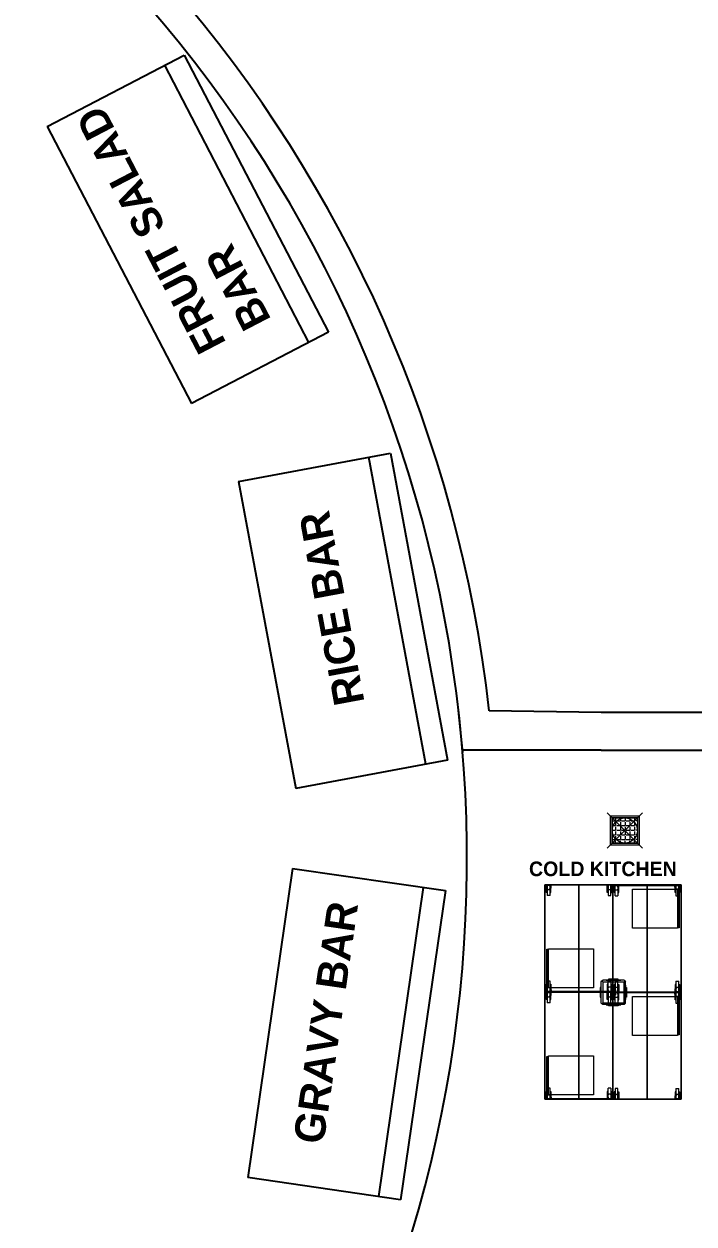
# Model space of a CAD drawing. Header units: inches. Extents: x 484217 to 497210, y -26946 to -21493.
# Drawn here: x 487938.4 to 488137.1, y -25898 to -25542 of the extents above; entities that cross this region are included whole.
import ezdxf

# ---------------------------------------------------------------- set-up
doc = ezdxf.new("R2010")
doc.units = ezdxf.units.IN
doc.header["$LTSCALE"] = 20
doc.header["$MEASUREMENT"] = 0
doc.linetypes.add('AUSGEZOGEN', pattern=[0])
for name, color, linetype in [('A-GLASS', 4, 'Continuous'), ('I-WALL-IN', 3, 'Continuous'), ('K3-TEXT', 167, 'AUSGEZOGEN')]:
    doc.layers.add(name, color=color, linetype=linetype)
doc.layers.add('TC-EQUIPMENT', color=251, linetype='Continuous', lineweight=5)
doc.styles.get("Standard").update_dxf_attribs({"font": ''})
doc.styles.get('Standard').set_extended_font_data('MicrogrammaSSi', bold=True)

msp = doc.modelspace()

# ---------------------------------------------------------------- linework, layer by layer
at = {"color": 30, "true_color": 0xf26722}
for p, q in [((487945.33, -25572.35, 3.81), (487985.96, -25551.2, 3.81)), ((487985.96, -25551.2, 3.81), (488028.74, -25633.41, 3.81)), ((488022.96, -25636.42, 3.81), (487980.17, -25554.21, 3.81)), ((487945.33, -25572.35, 3.81), (487988.11, -25654.56, 3.81)), ((488028.74, -25633.41, 3.81), (487988.11, -25654.56, 3.81)), ((488002.05, -25677.69, 3.81), (488047.09, -25669.3, 3.81)), ((488057.63, -25761.61, 3.81), (488040.67, -25670.5, 3.81)), ((488047.09, -25669.3, 3.81), (488064.04, -25760.41, 3.81)), ((488002.05, -25677.69, 3.81), (488019.01, -25768.8, 3.81)), ((488064.04, -25760.41, 3.81), (488019.01, -25768.8, 3.81)), ((488018.08, -25792.53, 3.81), (488004.81, -25884.25, 3.81)), ((488018.08, -25792.53, 3.81), (488063.41, -25799.09, 3.81)), ((488043.68, -25889.87, 3.81), (488056.95, -25798.15, 3.81)), ((488063.41, -25799.09, 3.81), (488050.14, -25890.81, 3.81)), ((488050.14, -25890.81, 3.81), (488004.81, -25884.25, 3.81))]:
    msp.add_line(p, q, dxfattribs=at)
for p, q in [((488068.54, -25758.1, 0.69), (488067.32, -25745.66, 0.69)), ((488109.57, -25757.47, 6.93), (488068.48, -25757.47, 6.93))]:
    msp.add_line(p, q)
at = {"layer": 'A-GLASS', "color": 4}
msp.add_arc((487684.12, -25789.54, 0.69), 385.7, 297.7822, 76.8168, dxfattribs=at)
at = {"layer": 'I-WALL-IN'}
for p, q in [((488109.57, -25746.22, 6.93), (488076.39, -25745.78, 2.03)), ((488309.4, -25746.22, 6.93), (488109.57, -25746.22, 6.93)), ((488109.57, -25757.47, 6.93), (488304.9, -25757.47, 6.93))]:
    msp.add_line(p, q, dxfattribs=at)
at = {"layer": 'I-WALL-IN', "color": 85, "true_color": 0x58ba48}
msp.add_arc((487684.12, -25789.54, 0.69), 394.7, 6.3645, 75.5789, dxfattribs=at)
at = {"layer": 'TC-EQUIPMENT'}
for p, q in [((488121.85, -25776.05), (488111.44, -25786.46)), ((488121.85, -25786.46), (488111.44, -25776.05)), ((488112.31, -25776.92), (488112.31, -25785.6)), ((488112.31, -25776.92), (488120.99, -25776.92)), ((488112.86, -25785.05), (488112.86, -25777.47)), ((488112.86, -25777.47), (488120.44, -25777.47)), ((488112.92, -25777.53), (488112.92, -25784.99)), ((488120.38, -25777.53), (488112.92, -25777.53)), ((488112.92, -25778.38), (488113.91, -25778.38)), ((488113.91, -25777.53), (488113.91, -25778.38)), ((488113.91, -25778.76), (488113.91, -25779.77)), ((488114.29, -25778.38), (488115.3, -25778.38)), ((488115.3, -25777.53), (488115.3, -25778.38)), ((488115.3, -25778.76), (488115.3, -25779.77)), ((488115.68, -25778.38), (488116.69, -25778.38)), ((488116.69, -25777.53), (488116.69, -25778.38)), ((488116.69, -25778.76), (488116.69, -25779.77)), ((488117.07, -25778.38), (488118.08, -25778.38)), ((488118.08, -25777.53), (488118.08, -25778.38)), ((488118.08, -25778.76), (488118.08, -25779.77)), ((488118.46, -25778.38), (488119.47, -25778.38)), ((488119.47, -25777.53), (488119.47, -25778.38)), ((488119.47, -25778.76), (488119.47, -25779.77)), ((488120.38, -25778.38), (488119.85, -25778.38)), ((488120.38, -25777.53), (488120.38, -25784.99)), ((488120.44, -25785.05), (488120.44, -25777.47)), ((488120.99, -25785.6), (488120.99, -25776.92)), ((488112.92, -25779.77), (488113.91, -25779.77)), ((488112.92, -25781.16), (488113.91, -25781.16)), ((488112.92, -25782.55), (488113.91, -25782.55)), ((488113.91, -25780.15), (488113.91, -25781.16)), ((488113.91, -25781.54), (488113.91, -25782.55)), ((488113.91, -25782.93), (488113.91, -25783.94)), ((488114.29, -25779.77), (488115.3, -25779.77)), ((488114.29, -25781.16), (488115.3, -25781.16)), ((488114.29, -25782.55), (488115.3, -25782.55)), ((488115.3, -25780.15), (488115.3, -25781.16)), ((488115.3, -25781.54), (488115.3, -25782.55)), ((488115.3, -25782.93), (488115.3, -25783.94)), ((488115.68, -25779.77), (488116.69, -25779.77)), ((488115.68, -25781.16), (488116.69, -25781.16)), ((488115.68, -25782.55), (488116.69, -25782.55)), ((488116.69, -25780.15), (488116.69, -25781.16)), ((488116.69, -25781.54), (488116.69, -25782.55)), ((488116.69, -25782.93), (488116.69, -25783.94)), ((488117.07, -25779.77), (488118.08, -25779.77)), ((488117.07, -25781.16), (488118.08, -25781.16)), ((488117.07, -25782.55), (488118.08, -25782.55)), ((488118.08, -25780.15), (488118.08, -25781.16)), ((488118.08, -25781.54), (488118.08, -25782.55)), ((488118.08, -25782.93), (488118.08, -25783.94)), ((488118.46, -25779.77), (488119.47, -25779.77)), ((488118.46, -25781.16), (488119.47, -25781.16)), ((488118.46, -25782.55), (488119.47, -25782.55)), ((488119.47, -25780.15), (488119.47, -25781.16)), ((488119.47, -25781.54), (488119.47, -25782.55)), ((488119.47, -25782.93), (488119.47, -25783.94)), ((488120.38, -25779.77), (488119.85, -25779.77)), ((488120.38, -25781.16), (488119.85, -25781.16)), ((488120.38, -25782.55), (488119.85, -25782.55)), ((488120.99, -25785.6), (488112.31, -25785.6)), ((488120.44, -25785.05), (488112.86, -25785.05)), ((488112.92, -25783.94), (488113.91, -25783.94)), ((488112.92, -25784.99), (488120.38, -25784.99)), ((488113.91, -25784.99), (488113.91, -25784.32)), ((488114.29, -25783.94), (488115.3, -25783.94)), ((488115.3, -25784.99), (488115.3, -25784.32)), ((488115.68, -25783.94), (488116.69, -25783.94)), ((488116.69, -25784.99), (488116.69, -25784.32)), ((488117.07, -25783.94), (488118.08, -25783.94)), ((488118.08, -25784.99), (488118.08, -25784.32)), ((488118.46, -25783.94), (488119.47, -25783.94)), ((488119.47, -25784.99), (488119.47, -25784.32)), ((488120.38, -25783.94), (488119.85, -25783.94)), ((488092.88, -25797.39), (488113.12, -25797.39)), ((488092.88, -25829.21), (488092.88, -25797.39)), ((488092.88, -25829.21), (488092.88, -25797.39)), ((488092.88, -25797.39), (488092.88, -25829.21)), ((488113.12, -25797.39), (488092.88, -25797.39)), ((488092.88, -25797.39), (488113.12, -25797.39)), ((488093.31, -25797.45), (488093.31, -25799.62)), ((488093.31, -25797.86), (488093.72, -25797.45)), ((488093.31, -25797.45), (488093.6, -25797.45)), ((488093.6, -25797.45), (488093.54, -25798.55)), ((488094.24, -25797.45), (488093.72, -25797.45)), ((488094.24, -25797.45), (488094.64, -25797.86)), ((488094.47, -25799.62), (488094.47, -25797.45)), ((488094.76, -25797.45), (488094.47, -25797.45)), ((488094.7, -25798.55), (488094.76, -25797.45)), ((488103, -25797.39), (488103, -25829.21)), ((488103, -25829.21), (488103, -25797.39)), ((488111.39, -25799.62), (488111.39, -25797.45)), ((488111.39, -25797.45), (488111.68, -25797.45)), ((488111.62, -25798.55), (488111.68, -25797.45)), ((488111.99, -25797.46), (488111.94, -25797.47)), ((488112.05, -25797.45), (488111.99, -25797.46)), ((488112.11, -25797.45), (488112.05, -25797.45)), ((488112.17, -25797.45), (488112.11, -25797.45)), ((488112.22, -25797.46), (488112.17, -25797.45)), ((488112.28, -25797.47), (488112.22, -25797.46)), ((488112.54, -25797.45), (488112.54, -25799.62)), ((488112.83, -25797.45), (488112.54, -25797.45)), ((488112.83, -25797.45), (488112.77, -25798.55)), ((488113.12, -25797.39), (488113.12, -25829.21)), ((488113.12, -25829.21), (488113.12, -25797.39)), ((488113.12, -25797.39), (488113.12, -25829.21)), ((488133.36, -25797.39), (488113.12, -25797.39)), ((488113.12, -25829.21), (488113.12, -25797.39)), ((488113.12, -25797.39), (488113.12, -25829.21)), ((488113.12, -25829.21), (488113.12, -25797.39)), ((488113.12, -25797.39), (488133.36, -25797.39)), ((488133.36, -25797.39), (488113.12, -25797.39)), ((488123.24, -25829.21), (488123.24, -25797.39)), ((488123.24, -25797.39), (488123.24, -25829.21)), ((488132.01, -25797.39), (488131.6, -25797.8)), ((488132.93, -25797.8), (488132.53, -25797.39)), ((488133.36, -25797.39), (488133.36, -25829.21)), ((488133.36, -25797.39), (488133.36, -25829.21)), ((488133.36, -25829.21), (488133.36, -25797.39)), ((488093.72, -25798.78), (488093.31, -25798.38)), ((488093.31, -25798.55), (488093.54, -25798.55)), ((488093.54, -25799.62), (488093.31, -25799.62)), ((488093.54, -25798.55), (488093.54, -25799.62)), ((488093.63, -25797.48), (488093.63, -25800.6)), ((488093.63, -25797.48), (488094.44, -25797.48)), ((488094.44, -25800.6), (488093.63, -25800.6)), ((488093.72, -25798.78), (488094.24, -25798.78)), ((488094.64, -25798.38), (488094.24, -25798.78)), ((488094.44, -25800.6), (488094.44, -25797.48)), ((488094.7, -25798.55), (488094.47, -25798.55)), ((488094.47, -25799.62), (488094.7, -25799.62)), ((488094.64, -25797.86), (488094.64, -25798.38)), ((488094.7, -25799.62), (488094.7, -25798.55)), ((488111.39, -25798.55), (488111.62, -25798.55)), ((488111.62, -25799.62), (488111.39, -25799.62)), ((488111.45, -25798.06), (488111.44, -25798.12)), ((488111.44, -25798.12), (488111.45, -25798.17)), ((488111.47, -25797.95), (488111.45, -25798)), ((488111.45, -25798), (488111.45, -25798.06)), ((488111.45, -25798.17), (488111.45, -25798.23)), ((488111.45, -25798.23), (488111.47, -25798.29)), ((488111.48, -25797.89), (488111.47, -25797.95)), ((488111.47, -25798.29), (488111.48, -25798.34)), ((488111.51, -25797.84), (488111.48, -25797.89)), ((488111.48, -25798.34), (488111.51, -25798.4)), ((488111.53, -25797.78), (488111.51, -25797.84)), ((488111.51, -25798.4), (488111.53, -25798.45)), ((488111.56, -25797.74), (488111.53, -25797.78)), ((488111.53, -25798.45), (488111.56, -25798.5)), ((488111.6, -25797.69), (488111.56, -25797.74)), ((488111.56, -25798.5), (488111.6, -25798.54)), ((488111.64, -25797.65), (488111.6, -25797.69)), ((488111.6, -25798.54), (488111.64, -25798.59)), ((488111.62, -25799.62), (488111.62, -25798.55)), ((488111.68, -25797.61), (488111.64, -25797.65)), ((488111.64, -25798.59), (488111.68, -25798.63)), ((488111.73, -25797.57), (488111.68, -25797.61)), ((488111.68, -25798.63), (488111.73, -25798.66)), ((488111.7, -25797.48), (488111.7, -25800.6)), ((488112.51, -25797.48), (488111.7, -25797.48)), ((488111.7, -25800.6), (488112.51, -25800.6)), ((488111.78, -25797.54), (488111.73, -25797.57)), ((488111.73, -25798.66), (488111.78, -25798.69)), ((488111.83, -25797.51), (488111.78, -25797.54)), ((488111.78, -25798.69), (488111.83, -25798.72)), ((488111.88, -25797.49), (488111.83, -25797.51)), ((488111.83, -25798.72), (488111.88, -25798.74)), ((488111.94, -25797.47), (488111.88, -25797.49)), ((488111.88, -25798.74), (488111.94, -25798.76)), ((488111.94, -25798.76), (488111.99, -25798.77)), ((488111.99, -25798.77), (488112.05, -25798.78)), ((488112.05, -25798.78), (488112.11, -25798.78)), ((488112.11, -25798.78), (488112.17, -25798.78)), ((488112.17, -25798.78), (488112.22, -25798.77)), ((488112.22, -25798.77), (488112.28, -25798.76)), ((488112.34, -25797.49), (488112.28, -25797.47)), ((488112.28, -25798.76), (488112.34, -25798.74)), ((488112.39, -25797.51), (488112.34, -25797.49)), ((488112.34, -25798.74), (488112.39, -25798.72)), ((488112.44, -25797.54), (488112.39, -25797.51)), ((488112.39, -25798.72), (488112.44, -25798.69)), ((488112.49, -25797.57), (488112.44, -25797.54)), ((488112.44, -25798.69), (488112.49, -25798.66)), ((488112.54, -25797.61), (488112.49, -25797.57)), ((488112.49, -25798.66), (488112.54, -25798.63)), ((488112.51, -25800.6), (488112.51, -25797.48)), ((488112.58, -25797.65), (488112.54, -25797.61)), ((488112.77, -25798.55), (488112.54, -25798.55)), ((488112.54, -25798.63), (488112.58, -25798.59)), ((488112.54, -25799.62), (488112.77, -25799.62)), ((488112.62, -25797.69), (488112.58, -25797.65)), ((488112.58, -25798.59), (488112.62, -25798.54)), ((488112.65, -25797.74), (488112.62, -25797.69)), ((488112.62, -25798.54), (488112.65, -25798.5)), ((488112.69, -25797.78), (488112.65, -25797.74)), ((488112.65, -25798.5), (488112.69, -25798.45)), ((488112.71, -25797.84), (488112.69, -25797.78)), ((488112.69, -25798.45), (488112.71, -25798.4)), ((488112.73, -25797.89), (488112.71, -25797.84)), ((488112.71, -25798.4), (488112.73, -25798.34)), ((488112.75, -25797.95), (488112.73, -25797.89)), ((488112.73, -25798.34), (488112.75, -25798.29)), ((488112.76, -25798), (488112.75, -25797.95)), ((488112.75, -25798.29), (488112.76, -25798.23)), ((488112.77, -25798.06), (488112.76, -25798)), ((488112.76, -25798.23), (488112.77, -25798.17)), ((488112.77, -25798.12), (488112.77, -25798.06)), ((488112.77, -25798.17), (488112.77, -25798.12)), ((488112.77, -25798.55), (488112.77, -25799.62)), ((488113.41, -25797.54), (488132.93, -25797.54)), ((488113.41, -25797.54), (488113.47, -25798.64)), ((488113.87, -25797.54), (488113.47, -25797.94)), ((488113.47, -25797.94), (488113.47, -25798.46)), ((488113.47, -25798.46), (488113.87, -25798.87)), ((488113.47, -25798.64), (488113.47, -25799.71)), ((488113.47, -25798.64), (488113.7, -25798.64)), ((488113.7, -25799.71), (488113.47, -25799.71)), ((488113.7, -25797.54), (488113.7, -25799.71)), ((488113.73, -25800.66), (488113.73, -25797.54)), ((488113.73, -25800.66), (488114.54, -25800.66)), ((488113.87, -25798.87), (488114.39, -25798.87)), ((488114.8, -25797.94), (488114.39, -25797.54)), ((488114.39, -25798.87), (488114.8, -25798.46)), ((488114.54, -25797.54), (488114.54, -25800.66)), ((488114.63, -25798.64), (488114.57, -25797.54)), ((488114.63, -25799.71), (488114.63, -25798.64)), ((488114.86, -25798.64), (488114.63, -25798.64)), ((488114.63, -25799.71), (488114.86, -25799.71)), ((488114.8, -25798.46), (488114.8, -25797.94)), ((488114.86, -25799.71), (488114.86, -25797.54)), ((488118.91, -25798.7), (488132.21, -25798.7)), ((488118.91, -25810.26), (488118.91, -25798.7)), ((488131.54, -25798.64), (488131.49, -25797.54)), ((488131.54, -25799.71), (488131.54, -25798.64)), ((488131.54, -25798.64), (488131.77, -25798.64)), ((488131.77, -25799.71), (488131.54, -25799.71)), ((488131.6, -25797.8), (488131.6, -25798.32)), ((488131.6, -25798.32), (488132.01, -25798.72)), ((488131.77, -25799.71), (488131.77, -25797.54)), ((488131.8, -25797.54), (488131.8, -25800.66)), ((488131.8, -25800.66), (488132.61, -25800.66)), ((488132.53, -25798.72), (488132.01, -25798.72)), ((488132.21, -25798.7), (488132.21, -25810.26)), ((488132.21, -25798.84), (488132.79, -25798.84)), ((488132.35, -25810.12), (488132.35, -25798.84)), ((488132.53, -25798.72), (488132.93, -25798.32)), ((488132.61, -25800.66), (488132.61, -25797.54)), ((488132.64, -25797.54), (488132.7, -25798.64)), ((488132.64, -25810.12), (488132.64, -25798.84)), ((488132.7, -25798.64), (488132.7, -25799.71)), ((488132.93, -25798.64), (488132.7, -25798.64)), ((488132.7, -25799.71), (488132.93, -25799.71)), ((488132.76, -25798.84), (488132.76, -25810.12)), ((488132.93, -25797.54), (488132.93, -25799.71)), ((488132.21, -25810.26), (488118.91, -25810.26)), ((488132.79, -25810.12), (488132.21, -25810.12)), ((488093.46, -25816.48), (488094.03, -25816.48)), ((488093.49, -25827.76), (488093.49, -25816.48)), ((488093.6, -25816.48), (488093.6, -25827.76)), ((488093.89, -25816.48), (488093.89, -25827.76)), ((488094.03, -25816.34), (488107.34, -25816.34)), ((488094.03, -25827.9), (488094.03, -25816.34)), ((488107.34, -25816.34), (488107.34, -25827.9)), ((488093.63, -25825.94), (488093.63, -25829.06)), ((488094.44, -25825.94), (488093.63, -25825.94)), ((488094.44, -25829.06), (488094.44, -25825.94)), ((488109.62, -25826.14), (488109.84, -25825.92)), ((488109.84, -25825.92), (488110.06, -25825.71)), ((488110.06, -25826.14), (488109.84, -25825.92)), ((488116.42, -25825.71), (488110.06, -25825.71)), ((488111.07, -25825.68), (488115.41, -25825.68)), ((488111.07, -25825.68), (488111.07, -25825.71)), ((488111.7, -25829.06), (488111.7, -25825.94)), ((488112.51, -25825.94), (488111.7, -25825.94)), ((488114.68, -25825.39), (488111.79, -25825.39)), ((488111.79, -25825.39), (488111.79, -25825.68)), ((488112.51, -25825.94), (488112.51, -25829.06)), ((488114.68, -25825.68), (488114.68, -25825.39)), ((488115.41, -25825.71), (488115.41, -25825.68)), ((488116.42, -25825.71), (488116.64, -25825.92)), ((488116.64, -25825.92), (488116.42, -25826.14)), ((488116.64, -25825.92), (488116.85, -25826.14)), ((488113.12, -25829.21), (488092.88, -25829.21)), ((488113.12, -25829.21), (488092.88, -25829.21)), ((488092.88, -25829.21), (488113.12, -25829.21)), ((488092.88, -25829.21), (488113.12, -25829.21)), ((488092.88, -25861.02), (488092.88, -25829.21)), ((488092.88, -25861.02), (488092.88, -25829.21)), ((488092.88, -25829.21), (488092.88, -25861.02)), ((488113.12, -25829.21), (488092.88, -25829.21)), ((488092.88, -25829.21), (488113.12, -25829.21)), ((488093.31, -25829.06), (488093.31, -25826.89)), ((488093.54, -25826.89), (488093.31, -25826.89)), ((488093.72, -25827.87), (488093.31, -25828.28)), ((488093.31, -25827.96), (488093.54, -25827.96)), ((488093.31, -25828.8), (488093.72, -25829.21)), ((488112.83, -25829.06), (488093.31, -25829.06)), ((488093.31, -25829.26), (488093.31, -25831.43)), ((488093.31, -25829.67), (488093.72, -25829.26)), ((488093.31, -25829.26), (488093.6, -25829.26)), ((488094.03, -25827.76), (488093.46, -25827.76)), ((488093.54, -25827.96), (488093.54, -25826.89)), ((488093.6, -25829.06), (488093.54, -25827.96)), ((488093.6, -25829.26), (488093.54, -25830.36)), ((488093.63, -25829.29), (488093.63, -25832.42)), ((488093.63, -25829.29), (488094.44, -25829.29)), ((488093.72, -25827.87), (488094.24, -25827.87)), ((488094.24, -25829.26), (488093.72, -25829.26)), ((488107.34, -25827.9), (488094.03, -25827.9)), ((488094.64, -25828.28), (488094.24, -25827.87)), ((488094.24, -25829.21), (488094.64, -25828.8)), ((488094.24, -25829.26), (488094.64, -25829.67)), ((488094.44, -25832.42), (488094.44, -25829.29)), ((488094.47, -25826.89), (488094.47, -25829.06)), ((488094.47, -25826.89), (488094.7, -25826.89)), ((488094.7, -25827.96), (488094.47, -25827.96)), ((488094.47, -25831.43), (488094.47, -25829.26)), ((488094.76, -25829.26), (488094.47, -25829.26)), ((488094.64, -25828.8), (488094.64, -25828.28)), ((488094.7, -25826.89), (488094.7, -25827.96)), ((488094.7, -25827.96), (488094.76, -25829.06)), ((488094.7, -25830.36), (488094.76, -25829.26)), ((488103, -25829.21), (488103, -25861.02)), ((488103, -25861.02), (488103, -25829.21)), ((488109.3, -25827.85), (488109.3, -25830.74)), ((488109.59, -25827.85), (488109.3, -25827.85)), ((488109.59, -25831.46), (488109.59, -25827.12)), ((488109.62, -25827.12), (488109.59, -25827.12)), ((488109.62, -25832.5), (488109.62, -25826.14)), ((488110.06, -25826.14), (488110.06, -25832.5)), ((488110.06, -25826.14), (488116.42, -25826.14)), ((488111.39, -25826.89), (488111.39, -25829.06)), ((488111.62, -25826.89), (488111.39, -25826.89)), ((488111.39, -25827.96), (488111.62, -25827.96)), ((488111.39, -25831.43), (488111.39, -25829.26)), ((488111.39, -25829.26), (488111.68, -25829.26)), ((488111.85, -25827.73), (488111.44, -25828.14)), ((488111.44, -25828.14), (488111.44, -25828.66)), ((488111.44, -25828.66), (488111.85, -25829.06)), ((488111.6, -25829.5), (488111.56, -25829.55)), ((488111.64, -25829.46), (488111.6, -25829.5)), ((488111.62, -25826.89), (488111.62, -25827.96)), ((488111.62, -25827.96), (488111.68, -25829.06)), ((488111.62, -25830.36), (488111.68, -25829.26)), ((488111.68, -25829.42), (488111.64, -25829.46)), ((488111.73, -25829.38), (488111.68, -25829.42)), ((488111.7, -25829.29), (488111.7, -25832.42)), ((488112.51, -25829.29), (488111.7, -25829.29)), ((488111.78, -25829.35), (488111.73, -25829.38)), ((488111.83, -25829.33), (488111.78, -25829.35)), ((488111.88, -25829.3), (488111.83, -25829.33)), ((488112.37, -25827.73), (488111.85, -25827.73)), ((488111.94, -25829.29), (488111.88, -25829.3)), ((488111.99, -25829.27), (488111.94, -25829.29)), ((488112.05, -25829.27), (488111.99, -25829.27)), ((488112.11, -25829.26), (488112.05, -25829.27)), ((488112.17, -25829.27), (488112.11, -25829.26)), ((488112.22, -25829.27), (488112.17, -25829.27)), ((488112.28, -25829.29), (488112.22, -25829.27)), ((488112.34, -25829.3), (488112.28, -25829.29)), ((488112.39, -25829.33), (488112.34, -25829.3)), ((488112.77, -25828.14), (488112.37, -25827.73)), ((488112.37, -25829.06), (488112.77, -25828.66)), ((488112.44, -25829.35), (488112.39, -25829.33)), ((488112.49, -25829.38), (488112.44, -25829.35)), ((488112.54, -25829.42), (488112.49, -25829.38)), ((488113.96, -25828.6), (488112.51, -25828.6)), ((488112.51, -25828.6), (488112.51, -25830.04)), ((488112.51, -25832.42), (488112.51, -25829.29)), ((488112.54, -25829.06), (488112.54, -25826.89)), ((488112.54, -25826.89), (488112.77, -25826.89)), ((488112.77, -25827.96), (488112.54, -25827.96)), ((488112.54, -25829.26), (488112.54, -25831.43)), ((488112.83, -25829.26), (488112.54, -25829.26)), ((488112.58, -25829.46), (488112.54, -25829.42)), ((488112.62, -25829.5), (488112.58, -25829.46)), ((488112.65, -25829.55), (488112.62, -25829.5)), ((488112.77, -25827.96), (488112.77, -25826.89)), ((488112.83, -25829.06), (488112.77, -25827.96)), ((488112.77, -25828.66), (488112.77, -25828.14)), ((488112.83, -25829.26), (488112.77, -25830.36)), ((488113.67, -25829.12), (488112.8, -25829.12)), ((488112.8, -25829.55), (488112.8, -25829.12)), ((488113.12, -25829.21), (488113.12, -25861.02)), ((488113.12, -25861.02), (488113.12, -25829.21)), ((488113.12, -25829.21), (488113.12, -25861.02)), ((488133.36, -25829.21), (488113.12, -25829.21)), ((488113.12, -25861.02), (488113.12, -25829.21)), ((488113.12, -25829.21), (488113.12, -25861.02)), ((488113.12, -25861.02), (488113.12, -25829.21)), ((488113.12, -25829.21), (488133.36, -25829.21)), ((488133.36, -25829.21), (488113.12, -25829.21)), ((488133.36, -25829.21), (488113.12, -25829.21)), ((488113.12, -25829.21), (488133.36, -25829.21)), ((488133.36, -25829.21), (488113.12, -25829.21)), ((488113.41, -25829.15), (488113.47, -25828.05)), ((488113.41, -25829.15), (488113.7, -25829.15)), ((488113.41, -25829.35), (488132.93, -25829.35)), ((488113.41, -25829.35), (488113.47, -25830.45)), ((488113.47, -25828.05), (488113.47, -25826.98)), ((488113.7, -25826.98), (488113.47, -25826.98)), ((488113.47, -25828.05), (488113.7, -25828.05)), ((488113.48, -25828.37), (488113.47, -25828.42)), ((488113.47, -25828.42), (488113.47, -25828.48)), ((488113.47, -25828.48), (488113.47, -25828.54)), ((488113.47, -25828.54), (488113.48, -25828.6)), ((488113.87, -25829.35), (488113.47, -25829.75)), ((488113.49, -25828.31), (488113.48, -25828.37)), ((488113.48, -25828.6), (488113.49, -25828.65)), ((488113.51, -25828.25), (488113.49, -25828.31)), ((488113.49, -25828.65), (488113.51, -25828.71)), ((488113.53, -25828.2), (488113.51, -25828.25)), ((488113.51, -25828.71), (488113.53, -25828.76)), ((488113.56, -25828.15), (488113.53, -25828.2)), ((488113.53, -25828.76), (488113.56, -25828.81)), ((488113.59, -25828.1), (488113.56, -25828.15)), ((488113.56, -25828.81), (488113.59, -25828.86)), ((488113.62, -25828.05), (488113.59, -25828.1)), ((488113.59, -25828.86), (488113.62, -25828.91)), ((488113.66, -25828.01), (488113.62, -25828.05)), ((488113.62, -25828.91), (488113.66, -25828.95)), ((488113.71, -25827.97), (488113.66, -25828.01)), ((488113.66, -25828.95), (488113.71, -25828.99)), ((488113.67, -25829.12), (488113.67, -25829.55)), ((488113.7, -25829.15), (488113.7, -25826.98)), ((488113.7, -25829.35), (488113.7, -25831.52)), ((488113.75, -25827.94), (488113.71, -25827.97)), ((488113.71, -25828.99), (488113.75, -25829.03)), ((488113.73, -25826), (488113.73, -25829.12)), ((488114.54, -25826), (488113.73, -25826)), ((488113.73, -25829.12), (488114.54, -25829.12)), ((488113.73, -25832.47), (488113.73, -25829.35)), ((488113.8, -25827.91), (488113.75, -25827.94)), ((488113.75, -25829.03), (488113.8, -25829.06)), ((488113.85, -25827.88), (488113.8, -25827.91)), ((488113.8, -25829.06), (488113.85, -25829.09)), ((488113.91, -25827.86), (488113.85, -25827.88)), ((488113.85, -25829.09), (488113.91, -25829.11)), ((488113.96, -25827.84), (488113.91, -25827.86)), ((488113.91, -25829.11), (488113.96, -25829.12)), ((488114.02, -25827.83), (488113.96, -25827.84)), ((488113.96, -25830.04), (488113.96, -25828.6)), ((488113.96, -25829.12), (488114.02, -25829.14)), ((488114.08, -25827.82), (488114.02, -25827.83)), ((488114.02, -25829.14), (488114.08, -25829.14)), ((488114.13, -25827.82), (488114.08, -25827.82)), ((488114.08, -25829.14), (488114.13, -25829.15)), ((488114.19, -25827.82), (488114.13, -25827.82)), ((488114.13, -25829.15), (488114.19, -25829.14)), ((488114.25, -25827.83), (488114.19, -25827.82)), ((488114.19, -25829.14), (488114.25, -25829.14)), ((488114.31, -25827.84), (488114.25, -25827.83)), ((488114.25, -25829.14), (488114.31, -25829.12)), ((488114.36, -25827.86), (488114.31, -25827.84)), ((488114.31, -25829.12), (488114.36, -25829.11)), ((488114.41, -25827.88), (488114.36, -25827.86)), ((488114.36, -25829.11), (488114.41, -25829.09)), ((488114.8, -25829.75), (488114.39, -25829.35)), ((488114.47, -25827.91), (488114.41, -25827.88)), ((488114.41, -25829.09), (488114.47, -25829.06)), ((488114.52, -25827.94), (488114.47, -25827.91)), ((488114.47, -25829.06), (488114.52, -25829.03)), ((488114.56, -25827.97), (488114.52, -25827.94)), ((488114.52, -25829.03), (488114.56, -25828.99)), ((488114.54, -25829.12), (488114.54, -25826)), ((488114.54, -25829.35), (488114.54, -25832.47)), ((488114.6, -25828.01), (488114.56, -25827.97)), ((488114.56, -25828.99), (488114.6, -25828.95)), ((488114.63, -25828.05), (488114.57, -25829.15)), ((488114.86, -25829.15), (488114.57, -25829.15)), ((488114.63, -25830.45), (488114.57, -25829.35)), ((488114.64, -25828.05), (488114.6, -25828.01)), ((488114.6, -25828.95), (488114.64, -25828.91)), ((488114.63, -25826.98), (488114.63, -25828.05)), ((488114.63, -25826.98), (488114.86, -25826.98)), ((488114.86, -25828.05), (488114.63, -25828.05)), ((488114.68, -25828.1), (488114.64, -25828.05)), ((488114.64, -25828.91), (488114.68, -25828.86)), ((488114.71, -25828.15), (488114.68, -25828.1)), ((488114.68, -25828.86), (488114.71, -25828.81)), ((488114.74, -25828.2), (488114.71, -25828.15)), ((488114.71, -25828.81), (488114.74, -25828.76)), ((488114.76, -25828.25), (488114.74, -25828.2)), ((488114.74, -25828.76), (488114.76, -25828.71)), ((488114.78, -25828.31), (488114.76, -25828.25)), ((488114.76, -25828.71), (488114.78, -25828.65)), ((488114.79, -25828.37), (488114.78, -25828.31)), ((488114.78, -25828.65), (488114.79, -25828.6)), ((488114.8, -25828.42), (488114.79, -25828.37)), ((488114.79, -25828.6), (488114.8, -25828.54)), ((488114.8, -25828.48), (488114.8, -25828.42)), ((488114.8, -25828.54), (488114.8, -25828.48)), ((488114.86, -25826.98), (488114.86, -25829.15)), ((488114.86, -25831.52), (488114.86, -25829.35)), ((488116.42, -25832.5), (488116.42, -25826.14)), ((488116.85, -25832.5), (488116.85, -25826.14)), ((488116.85, -25827.12), (488116.88, -25827.12)), ((488116.88, -25831.46), (488116.88, -25827.12)), ((488116.88, -25827.85), (488117.17, -25827.85)), ((488117.17, -25827.85), (488117.17, -25830.74)), ((488123.24, -25861.02), (488123.24, -25829.21)), ((488123.24, -25829.21), (488123.24, -25861.02)), ((488131.54, -25828.05), (488131.49, -25829.15)), ((488131.49, -25829.15), (488131.77, -25829.15)), ((488131.54, -25830.45), (488131.49, -25829.35)), ((488131.54, -25826.98), (488131.54, -25828.05)), ((488131.77, -25826.98), (488131.54, -25826.98)), ((488131.54, -25828.05), (488131.77, -25828.05)), ((488131.6, -25828.22), (488132.01, -25827.82)), ((488131.6, -25828.74), (488131.6, -25828.22)), ((488132.01, -25829.15), (488131.6, -25828.74)), ((488132.01, -25829.21), (488131.6, -25829.61)), ((488131.77, -25826.98), (488131.77, -25829.15)), ((488131.77, -25831.52), (488131.77, -25829.35)), ((488131.8, -25826), (488131.8, -25829.12)), ((488131.8, -25826), (488132.61, -25826)), ((488132.61, -25829.12), (488131.8, -25829.12)), ((488131.8, -25829.35), (488131.8, -25832.47)), ((488132.53, -25827.82), (488132.01, -25827.82)), ((488132.01, -25829.15), (488132.53, -25829.15)), ((488132.53, -25827.82), (488132.93, -25828.22)), ((488132.93, -25828.74), (488132.53, -25829.15)), ((488132.93, -25829.61), (488132.53, -25829.21)), ((488132.61, -25829.12), (488132.61, -25826)), ((488132.61, -25832.47), (488132.61, -25829.35)), ((488132.64, -25829.15), (488132.7, -25828.05)), ((488132.93, -25829.15), (488132.64, -25829.15)), ((488132.64, -25829.35), (488132.7, -25830.45)), ((488132.7, -25828.05), (488132.7, -25826.98)), ((488132.7, -25826.98), (488132.93, -25826.98)), ((488132.93, -25828.05), (488132.7, -25828.05)), ((488132.93, -25829.15), (488132.93, -25826.98)), ((488132.93, -25829.35), (488132.93, -25831.52)), ((488133.36, -25829.21), (488133.36, -25861.02)), ((488133.36, -25829.21), (488133.36, -25861.02)), ((488133.36, -25861.02), (488133.36, -25829.21)), ((488093.72, -25830.59), (488093.31, -25830.19)), ((488093.31, -25830.36), (488093.54, -25830.36)), ((488093.54, -25831.43), (488093.31, -25831.43)), ((488093.54, -25830.36), (488093.54, -25831.43)), ((488094.44, -25832.42), (488093.63, -25832.42)), ((488093.72, -25830.59), (488094.24, -25830.59)), ((488094.64, -25830.19), (488094.24, -25830.59)), ((488094.7, -25830.36), (488094.47, -25830.36)), ((488094.47, -25831.43), (488094.7, -25831.43)), ((488094.64, -25829.67), (488094.64, -25830.19)), ((488094.7, -25831.43), (488094.7, -25830.36)), ((488109.3, -25830.74), (488109.59, -25830.74)), ((488109.59, -25831.46), (488109.62, -25831.46)), ((488109.84, -25832.72), (488109.62, -25832.5)), ((488110.06, -25832.5), (488109.84, -25832.72)), ((488110.06, -25832.94), (488109.84, -25832.72)), ((488116.42, -25832.5), (488110.06, -25832.5)), ((488116.42, -25832.94), (488110.06, -25832.94)), ((488111.07, -25832.96), (488111.07, -25832.94)), ((488111.07, -25832.96), (488115.41, -25832.96)), ((488111.39, -25830.36), (488111.62, -25830.36)), ((488111.62, -25831.43), (488111.39, -25831.43)), ((488111.45, -25829.87), (488111.44, -25829.93)), ((488111.44, -25829.93), (488111.45, -25829.99)), ((488111.47, -25829.76), (488111.45, -25829.81)), ((488111.45, -25829.81), (488111.45, -25829.87)), ((488111.45, -25829.99), (488111.45, -25830.04)), ((488111.45, -25830.04), (488111.47, -25830.1)), ((488111.48, -25829.7), (488111.47, -25829.76)), ((488111.47, -25830.1), (488111.48, -25830.16)), ((488111.51, -25829.65), (488111.48, -25829.7)), ((488111.48, -25830.16), (488111.51, -25830.21)), ((488111.53, -25829.6), (488111.51, -25829.65)), ((488111.51, -25830.21), (488111.53, -25830.26)), ((488111.56, -25829.55), (488111.53, -25829.6)), ((488111.53, -25830.26), (488111.56, -25830.31)), ((488111.56, -25830.31), (488111.6, -25830.36)), ((488111.6, -25830.36), (488111.64, -25830.4)), ((488111.62, -25831.43), (488111.62, -25830.36)), ((488111.64, -25830.4), (488111.68, -25830.44)), ((488111.68, -25830.44), (488111.73, -25830.47)), ((488111.7, -25832.42), (488112.51, -25832.42)), ((488111.73, -25830.47), (488111.78, -25830.5)), ((488111.78, -25830.5), (488111.83, -25830.53)), ((488111.79, -25833.25), (488111.79, -25832.96)), ((488111.83, -25830.53), (488111.88, -25830.55)), ((488111.88, -25830.55), (488111.94, -25830.57)), ((488111.94, -25830.57), (488111.99, -25830.58)), ((488111.99, -25830.58), (488112.05, -25830.59)), ((488112.05, -25830.59), (488112.11, -25830.59)), ((488112.11, -25830.59), (488112.17, -25830.59)), ((488112.17, -25830.59), (488112.22, -25830.58)), ((488112.22, -25830.58), (488112.28, -25830.57)), ((488112.28, -25830.57), (488112.34, -25830.55)), ((488112.34, -25830.55), (488112.39, -25830.53)), ((488112.39, -25830.53), (488112.44, -25830.5)), ((488112.44, -25830.5), (488112.49, -25830.47)), ((488112.49, -25830.47), (488112.54, -25830.44)), ((488113.96, -25830.04), (488112.51, -25830.04)), ((488112.77, -25830.36), (488112.54, -25830.36)), ((488112.54, -25830.44), (488112.58, -25830.4)), ((488112.54, -25831.43), (488112.77, -25831.43)), ((488112.58, -25830.4), (488112.62, -25830.36)), ((488112.62, -25830.36), (488112.65, -25830.31)), ((488112.69, -25829.6), (488112.65, -25829.55)), ((488112.65, -25830.31), (488112.69, -25830.26)), ((488112.71, -25829.65), (488112.69, -25829.6)), ((488112.69, -25830.26), (488112.71, -25830.21)), ((488112.73, -25829.7), (488112.71, -25829.65)), ((488112.71, -25830.21), (488112.73, -25830.16)), ((488112.75, -25829.76), (488112.73, -25829.7)), ((488112.73, -25830.16), (488112.75, -25830.1)), ((488112.76, -25829.81), (488112.75, -25829.76)), ((488112.75, -25830.1), (488112.76, -25830.04)), ((488112.77, -25829.87), (488112.76, -25829.81)), ((488112.76, -25830.04), (488112.77, -25829.99)), ((488112.77, -25829.93), (488112.77, -25829.87)), ((488112.77, -25829.99), (488112.77, -25829.93)), ((488112.77, -25830.36), (488112.77, -25831.43)), ((488112.8, -25829.55), (488113.67, -25829.55)), ((488113.47, -25829.75), (488113.47, -25830.28)), ((488113.47, -25830.28), (488113.87, -25830.68)), ((488113.47, -25830.45), (488113.47, -25831.52)), ((488113.47, -25830.45), (488113.7, -25830.45)), ((488113.7, -25831.52), (488113.47, -25831.52)), ((488113.73, -25832.47), (488114.54, -25832.47)), ((488113.87, -25830.68), (488114.39, -25830.68)), ((488114.39, -25830.68), (488114.8, -25830.28)), ((488114.63, -25831.52), (488114.63, -25830.45)), ((488114.86, -25830.45), (488114.63, -25830.45)), ((488114.63, -25831.52), (488114.86, -25831.52)), ((488114.68, -25832.96), (488114.68, -25833.25)), ((488114.8, -25830.28), (488114.8, -25829.75)), ((488115.41, -25832.94), (488115.41, -25832.96)), ((488116.42, -25832.5), (488116.64, -25832.72)), ((488116.64, -25832.72), (488116.42, -25832.94)), ((488116.85, -25832.5), (488116.64, -25832.72)), ((488116.88, -25831.46), (488116.85, -25831.46)), ((488117.17, -25830.74), (488116.88, -25830.74)), ((488118.91, -25830.51), (488132.21, -25830.51)), ((488118.91, -25842.07), (488118.91, -25830.51)), ((488131.54, -25831.52), (488131.54, -25830.45)), ((488131.54, -25830.45), (488131.77, -25830.45)), ((488131.77, -25831.52), (488131.54, -25831.52)), ((488131.6, -25829.61), (488131.6, -25830.13)), ((488131.6, -25830.13), (488132.01, -25830.54)), ((488131.8, -25832.47), (488132.61, -25832.47)), ((488132.53, -25830.54), (488132.01, -25830.54)), ((488132.21, -25830.51), (488132.21, -25842.07)), ((488132.21, -25830.65), (488132.79, -25830.65)), ((488132.35, -25841.93), (488132.35, -25830.65)), ((488132.53, -25830.54), (488132.93, -25830.13)), ((488132.64, -25841.93), (488132.64, -25830.65)), ((488132.7, -25830.45), (488132.7, -25831.52)), ((488132.93, -25830.45), (488132.7, -25830.45)), ((488132.7, -25831.52), (488132.93, -25831.52)), ((488132.76, -25830.65), (488132.76, -25841.93)), ((488114.68, -25833.25), (488111.79, -25833.25)), ((488132.21, -25842.07), (488118.91, -25842.07)), ((488132.79, -25841.93), (488132.21, -25841.93)), ((488093.46, -25848.29), (488094.03, -25848.29)), ((488093.49, -25859.57), (488093.49, -25848.29)), ((488093.6, -25848.29), (488093.6, -25859.57)), ((488093.89, -25848.29), (488093.89, -25859.57)), ((488094.03, -25848.15), (488107.34, -25848.15)), ((488094.03, -25859.71), (488094.03, -25848.15)), ((488107.34, -25848.15), (488107.34, -25859.71)), ((488093.63, -25857.75), (488093.63, -25860.87)), ((488094.44, -25857.75), (488093.63, -25857.75)), ((488094.44, -25860.87), (488094.44, -25857.75)), ((488111.7, -25860.87), (488111.7, -25857.75)), ((488112.51, -25857.75), (488111.7, -25857.75)), ((488112.51, -25857.75), (488112.51, -25860.87)), ((488113.73, -25857.81), (488113.73, -25860.93)), ((488114.54, -25857.81), (488113.73, -25857.81)), ((488114.54, -25860.93), (488114.54, -25857.81)), ((488131.8, -25857.81), (488131.8, -25860.93)), ((488131.8, -25857.81), (488132.61, -25857.81)), ((488132.61, -25860.93), (488132.61, -25857.81)), ((488092.88, -25861.02), (488113.12, -25861.02)), ((488113.12, -25861.02), (488092.88, -25861.02)), ((488092.88, -25861.02), (488113.12, -25861.02)), ((488093.31, -25860.87), (488093.31, -25858.7)), ((488093.54, -25858.7), (488093.31, -25858.7)), ((488093.72, -25859.69), (488093.31, -25860.09)), ((488093.31, -25859.77), (488093.54, -25859.77)), ((488093.31, -25860.61), (488093.72, -25861.02)), ((488112.83, -25860.87), (488093.31, -25860.87)), ((488094.03, -25859.57), (488093.46, -25859.57)), ((488093.54, -25859.77), (488093.54, -25858.7)), ((488093.6, -25860.87), (488093.54, -25859.77)), ((488093.72, -25859.69), (488094.24, -25859.69)), ((488107.34, -25859.71), (488094.03, -25859.71)), ((488094.64, -25860.09), (488094.24, -25859.69)), ((488094.24, -25861.02), (488094.64, -25860.61)), ((488094.47, -25858.7), (488094.47, -25860.87)), ((488094.47, -25858.7), (488094.7, -25858.7)), ((488094.7, -25859.77), (488094.47, -25859.77)), ((488094.64, -25860.61), (488094.64, -25860.09)), ((488094.7, -25858.7), (488094.7, -25859.77)), ((488094.7, -25859.77), (488094.76, -25860.87)), ((488111.39, -25858.7), (488111.39, -25860.87)), ((488111.62, -25858.7), (488111.39, -25858.7)), ((488111.39, -25859.77), (488111.62, -25859.77)), ((488111.85, -25859.54), (488111.44, -25859.95)), ((488111.44, -25859.95), (488111.44, -25860.47)), ((488111.44, -25860.47), (488111.85, -25860.87)), ((488111.62, -25858.7), (488111.62, -25859.77)), ((488111.62, -25859.77), (488111.68, -25860.87)), ((488112.37, -25859.54), (488111.85, -25859.54)), ((488112.77, -25859.95), (488112.37, -25859.54)), ((488112.37, -25860.87), (488112.77, -25860.47)), ((488112.54, -25860.87), (488112.54, -25858.7)), ((488112.54, -25858.7), (488112.77, -25858.7)), ((488112.77, -25859.77), (488112.54, -25859.77)), ((488112.77, -25859.77), (488112.77, -25858.7)), ((488112.83, -25860.87), (488112.77, -25859.77)), ((488112.77, -25860.47), (488112.77, -25859.95)), ((488133.36, -25861.02), (488113.12, -25861.02)), ((488113.12, -25861.02), (488133.36, -25861.02)), ((488133.36, -25861.02), (488113.12, -25861.02)), ((488113.41, -25860.96), (488113.47, -25859.86)), ((488113.41, -25860.96), (488113.7, -25860.96)), ((488113.47, -25859.86), (488113.47, -25858.79)), ((488113.7, -25858.79), (488113.47, -25858.79)), ((488113.47, -25859.86), (488113.7, -25859.86)), ((488113.48, -25860.18), (488113.47, -25860.24)), ((488113.47, -25860.24), (488113.47, -25860.29)), ((488113.47, -25860.29), (488113.47, -25860.35)), ((488113.47, -25860.35), (488113.48, -25860.41)), ((488113.49, -25860.12), (488113.48, -25860.18)), ((488113.48, -25860.41), (488113.49, -25860.47)), ((488113.51, -25860.07), (488113.49, -25860.12)), ((488113.49, -25860.47), (488113.51, -25860.52)), ((488113.53, -25860.01), (488113.51, -25860.07)), ((488113.51, -25860.52), (488113.53, -25860.57)), ((488113.56, -25859.96), (488113.53, -25860.01)), ((488113.53, -25860.57), (488113.56, -25860.63)), ((488113.59, -25859.91), (488113.56, -25859.96)), ((488113.56, -25860.63), (488113.59, -25860.67)), ((488113.62, -25859.87), (488113.59, -25859.91)), ((488113.59, -25860.67), (488113.62, -25860.72)), ((488113.66, -25859.82), (488113.62, -25859.87)), ((488113.62, -25860.72), (488113.66, -25860.76)), ((488113.71, -25859.78), (488113.66, -25859.82)), ((488113.66, -25860.76), (488113.71, -25860.8)), ((488113.7, -25860.96), (488113.7, -25858.79)), ((488113.75, -25859.75), (488113.71, -25859.78)), ((488113.71, -25860.8), (488113.75, -25860.84)), ((488113.73, -25860.93), (488114.54, -25860.93)), ((488113.8, -25859.72), (488113.75, -25859.75)), ((488113.75, -25860.84), (488113.8, -25860.87)), ((488113.85, -25859.69), (488113.8, -25859.72)), ((488113.8, -25860.87), (488113.85, -25860.9)), ((488113.91, -25859.67), (488113.85, -25859.69)), ((488113.85, -25860.9), (488113.91, -25860.92)), ((488113.96, -25859.65), (488113.91, -25859.67)), ((488113.91, -25860.92), (488113.96, -25860.94)), ((488114.02, -25859.64), (488113.96, -25859.65)), ((488113.96, -25860.94), (488114.02, -25860.95)), ((488114.08, -25859.63), (488114.02, -25859.64)), ((488114.02, -25860.95), (488114.08, -25860.96)), ((488114.13, -25859.63), (488114.08, -25859.63)), ((488114.08, -25860.96), (488114.13, -25860.96)), ((488114.19, -25859.63), (488114.13, -25859.63)), ((488114.13, -25860.96), (488114.19, -25860.96)), ((488114.25, -25859.64), (488114.19, -25859.63)), ((488114.19, -25860.96), (488114.25, -25860.95)), ((488114.31, -25859.65), (488114.25, -25859.64)), ((488114.25, -25860.95), (488114.31, -25860.94)), ((488114.36, -25859.67), (488114.31, -25859.65)), ((488114.31, -25860.94), (488114.36, -25860.92)), ((488114.41, -25859.69), (488114.36, -25859.67)), ((488114.36, -25860.92), (488114.41, -25860.9)), ((488114.47, -25859.72), (488114.41, -25859.69)), ((488114.41, -25860.9), (488114.47, -25860.87)), ((488114.52, -25859.75), (488114.47, -25859.72)), ((488114.47, -25860.87), (488114.52, -25860.84)), ((488114.56, -25859.78), (488114.52, -25859.75)), ((488114.52, -25860.84), (488114.56, -25860.8)), ((488114.6, -25859.82), (488114.56, -25859.78)), ((488114.56, -25860.8), (488114.6, -25860.76)), ((488114.63, -25859.86), (488114.57, -25860.96)), ((488114.86, -25860.96), (488114.57, -25860.96)), ((488114.64, -25859.87), (488114.6, -25859.82)), ((488114.6, -25860.76), (488114.64, -25860.72)), ((488114.63, -25858.79), (488114.63, -25859.86)), ((488114.63, -25858.79), (488114.86, -25858.79)), ((488114.86, -25859.86), (488114.63, -25859.86)), ((488114.68, -25859.91), (488114.64, -25859.87)), ((488114.64, -25860.72), (488114.68, -25860.67)), ((488114.71, -25859.96), (488114.68, -25859.91)), ((488114.68, -25860.67), (488114.71, -25860.63)), ((488114.74, -25860.01), (488114.71, -25859.96)), ((488114.71, -25860.63), (488114.74, -25860.57)), ((488114.76, -25860.07), (488114.74, -25860.01)), ((488114.74, -25860.57), (488114.76, -25860.52)), ((488114.78, -25860.12), (488114.76, -25860.07)), ((488114.76, -25860.52), (488114.78, -25860.47)), ((488114.79, -25860.18), (488114.78, -25860.12)), ((488114.78, -25860.47), (488114.79, -25860.41)), ((488114.8, -25860.24), (488114.79, -25860.18)), ((488114.79, -25860.41), (488114.8, -25860.35)), ((488114.8, -25860.29), (488114.8, -25860.24)), ((488114.8, -25860.35), (488114.8, -25860.29)), ((488114.86, -25858.79), (488114.86, -25860.96)), ((488131.54, -25859.86), (488131.49, -25860.96)), ((488131.49, -25860.96), (488131.77, -25860.96)), ((488131.54, -25858.79), (488131.54, -25859.86)), ((488131.77, -25858.79), (488131.54, -25858.79)), ((488131.54, -25859.86), (488131.77, -25859.86)), ((488131.6, -25860.03), (488132.01, -25859.63)), ((488131.6, -25860.55), (488131.6, -25860.03)), ((488132.01, -25860.96), (488131.6, -25860.55)), ((488131.77, -25858.79), (488131.77, -25860.96)), ((488132.61, -25860.93), (488131.8, -25860.93)), ((488132.53, -25859.63), (488132.01, -25859.63)), ((488132.01, -25860.96), (488132.53, -25860.96)), ((488132.53, -25859.63), (488132.93, -25860.03)), ((488132.93, -25860.55), (488132.53, -25860.96)), ((488132.64, -25860.96), (488132.7, -25859.86)), ((488132.93, -25860.96), (488132.64, -25860.96)), ((488132.7, -25859.86), (488132.7, -25858.79)), ((488132.7, -25858.79), (488132.93, -25858.79)), ((488132.93, -25859.86), (488132.7, -25859.86)), ((488132.93, -25860.96), (488132.93, -25858.79))]:
    msp.add_line(p, q, dxfattribs=at)
msp.add_circle((488116.65, -25781.26), 3.73, dxfattribs=at)

# ---------------------------------------------------------------- texts
at = {"char_height": 9, "attachment_point": 1}
for s, width, insert, rotation in [('{\\fBahnschrift Light|b1|i0|c0|p34;FRUIT SALAD BAR}', 89.7843, (487990.56, -25640.77), 117.4948), ('{\\fBahnschrift Light|b1|i0|c0|p34;GRAVY BAR}', 341.25, (488018.3, -25873.33), 81.7653)]:
    msp.add_mtext_dynamic_manual_height_columns(s, width=width, gutter_width=1.5, heights=[0], dxfattribs=dict(at, insert=insert, rotation=rotation))
at = {"color": 7, "true_color": 0xffffff, "insert": (488030.61, -25744.8), "char_height": 9, "attachment_point": 1, "rotation": 100.5441}
msp.add_mtext_dynamic_manual_height_columns('{\\fBahnschrift Light|b1|i0|c0|p34;RICE BAR}', width=341.25, gutter_width=1.5, heights=[0], dxfattribs=at)
at = {"layer": 'K3-TEXT'}
msp.add_text('COLD KITCHEN', height=4.3379, dxfattribs=at).set_placement((488088.21, -25794.81))

doc.saveas('drawing.dxf')
